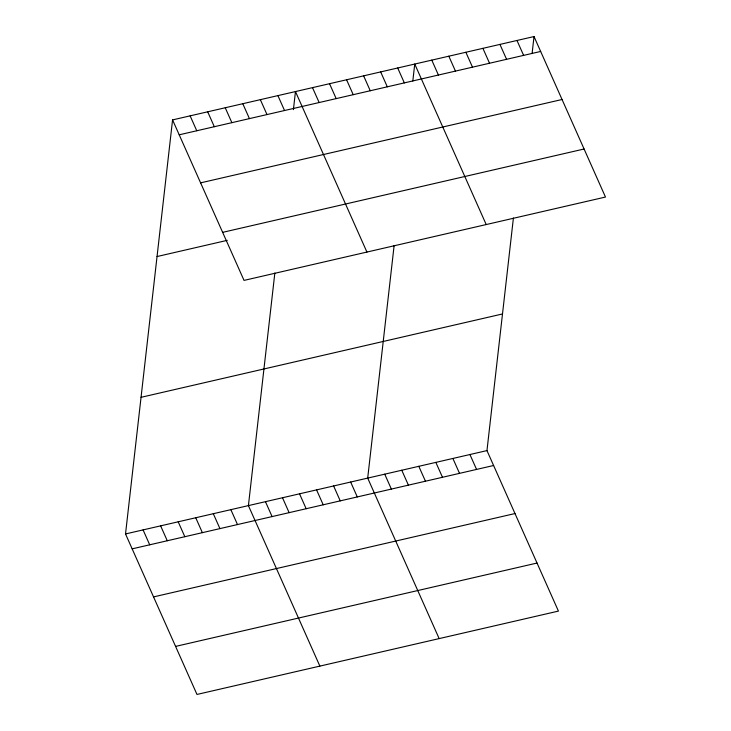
<?xml version="1.0" encoding="UTF-8"?>
<svg xmlns="http://www.w3.org/2000/svg" width="731" height="731" viewBox="0 0 731 731"><rect width="100%" height="100%" fill="white"/><g stroke="black" fill="none" stroke-linecap="round" stroke-linejoin="round"><path stroke-width="1.1" d="M513.409 217.975L486.965 450.598L558.429 611.098L196.977 694.45L125.522 533.95L172.571 119.902L534.023 36.55L605.478 197.05L244.035 280.402L172.571 119.902M274.847 272.992L248.412 505.605L319.867 666.105M293.414 109.632L295.461 91.567L366.925 252.067M394.128 245.488L367.693 478.101L439.148 638.602M412.823 80.995L414.742 64.054L486.206 224.554M532.095 53.491L534.023 36.55M179.205 134.815L540.657 51.453M200.605 182.86L562.048 99.498M222.635 232.357L584.087 149.005M157.046 256.544L227.268 240.344M141.046 397.317L502.499 313.955M125.522 533.95L486.965 450.598M132.156 548.853L493.608 465.501M153.547 596.907L514.999 513.546M175.586 646.405L537.038 563.044M516.981 40.479L523.624 55.382M499.94 44.408L506.583 59.321M482.908 48.337L489.542 63.25M465.866 52.267L472.5 67.179M448.825 56.196L455.459 71.108M431.783 60.125L438.417 75.037M397.701 67.983L404.344 82.895M380.668 71.921L387.302 86.825M363.627 75.85L370.261 90.754M346.585 79.78L353.219 94.683M329.544 83.709L336.178 98.612M312.502 87.638L319.145 102.541M469.932 454.527L476.566 469.43M452.891 458.456L459.525 473.359M277.908 95.615L284.542 110.518M435.85 462.385L442.483 477.288M260.355 99.663L266.989 114.566M418.808 466.314L425.451 481.217M242.793 103.711L249.435 118.623M401.767 470.243L408.41 485.146M225.239 107.759L231.873 122.671M384.734 474.172L391.368 489.076M207.686 111.806L214.32 126.719M190.124 115.854L196.767 130.767M350.652 482.031L357.285 496.934M333.61 485.96L340.244 500.872M316.569 489.889L323.212 504.801M299.527 493.818L306.17 508.73M282.495 497.747L289.129 512.659M265.454 501.676L272.087 516.589M230.859 509.662L237.493 524.566M213.297 513.71L219.94 528.614M195.744 517.758L202.377 532.661M178.19 521.806L184.824 536.709M160.628 525.854L167.271 540.757M143.075 529.902L149.709 544.805"/></g></svg>
